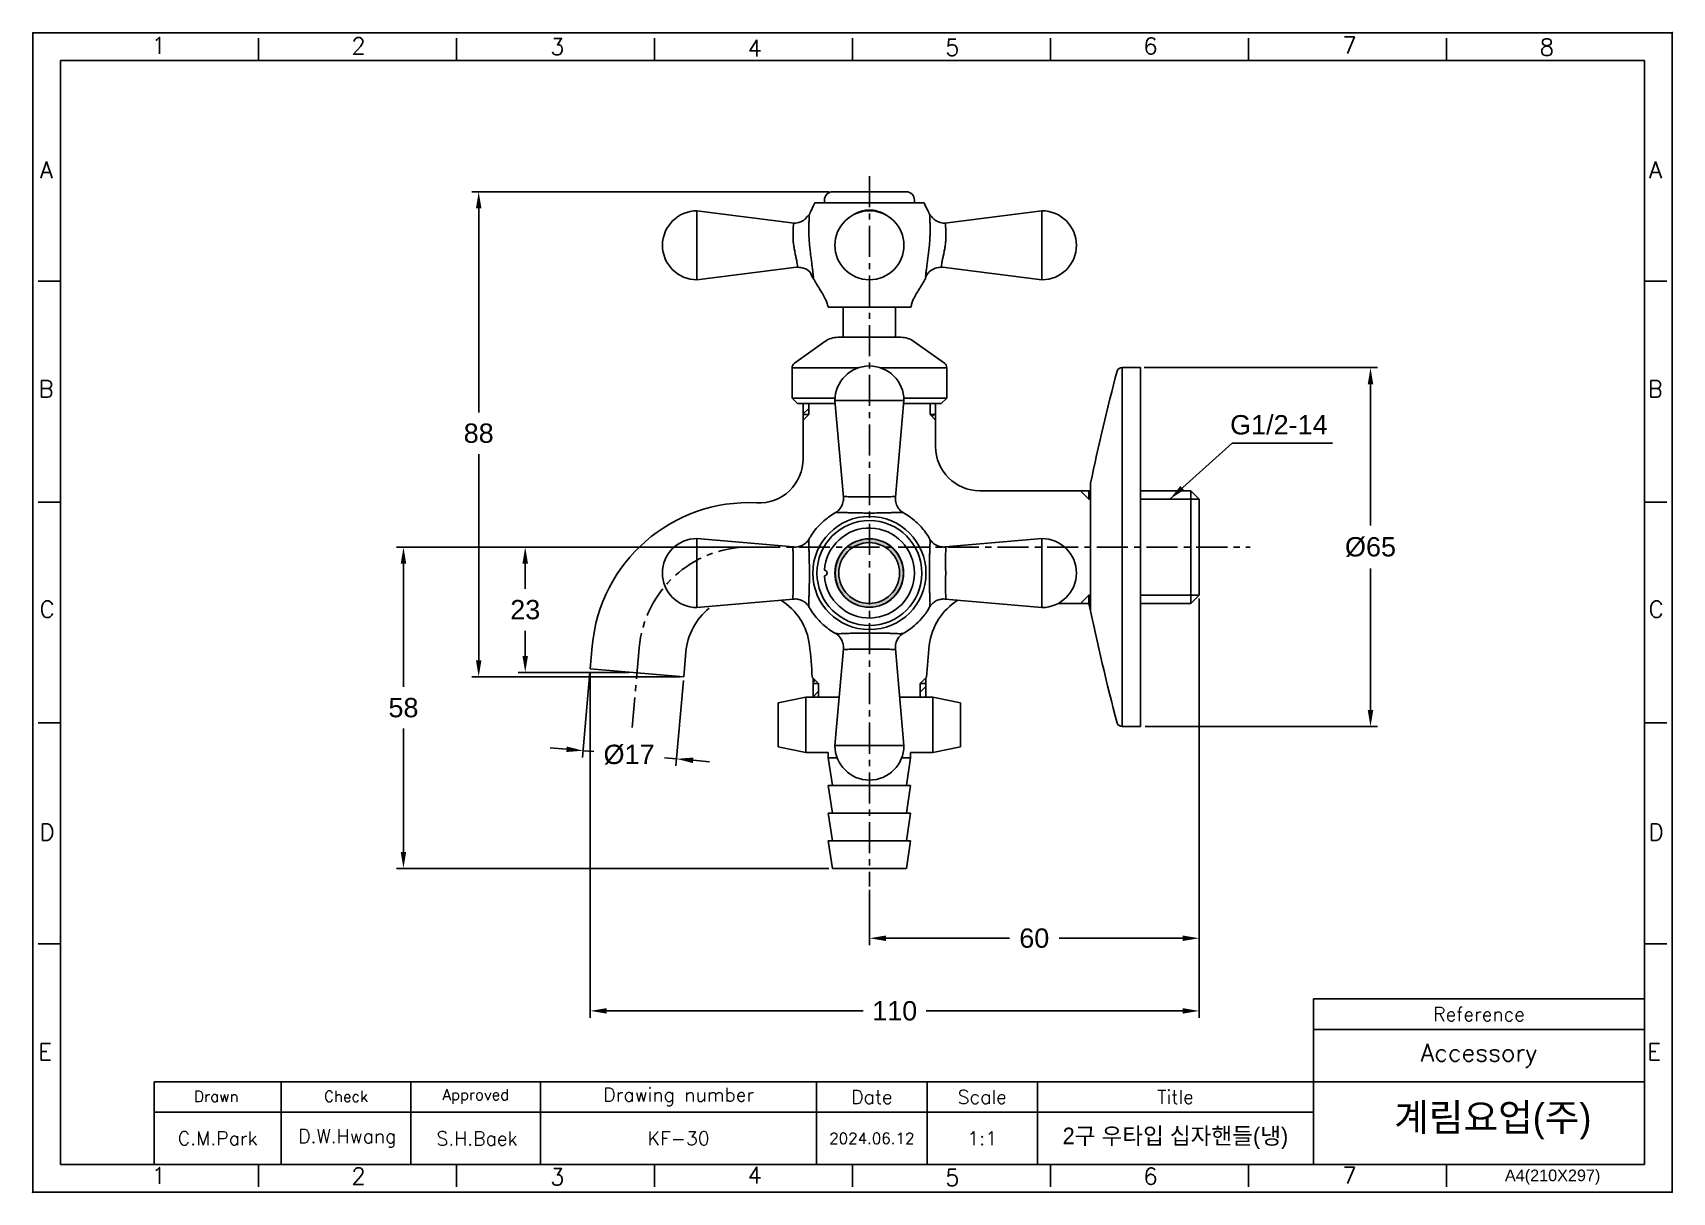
# Model space of a CAD drawing. Header units: inches. Extents: x 2185 to 2482, y -195 to 15.
import ezdxf

# ---------------------------------------------------------------- set-up
doc = ezdxf.new("R2010")
doc.units = ezdxf.units.IN
doc.header["$MEASUREMENT"] = 0
doc.linetypes.add('CENTER', pattern=[0.6, 0.375, -0.075, 0.075, -0.075])
doc.linetypes.add('CENTERX2', pattern=[20.32, 12.7, -2.54, 2.54, -2.54])
for name, color, linetype in [('CENTER', 1, 'CENTERX2'), ('DIM', 3, 'Continuous'), ('FORM', 7, 'Continuous'), ('TEXT', 2, 'Continuous')]:
    doc.layers.add(name, color=color, linetype=linetype)
doc.styles.add('ROMANS', font='arial.ttf')
doc.styles.get("Standard").update_dxf_attribs({"font": 'romans.shx', "bigfont": 'extfont2.shx'})
doc.dimstyles.new('ISO-25', dxfattribs={"dimtxt": 3.5, "dimasz": 3, "dimexe": 1.25, "dimexo": 0.625, "dimgap": 2, "dimtad": 1, "dimtih": 1, "dimtoh": 1, "dimdec": 0, "dimdsep": 46, "dimtxsty": 'Standard', "dimcen": 2.5, "dimclrd": 3, "dimclre": 3, "dimclrt": 3, "dimadec": 0, "dimazin": 0, "dimtfac": 1, "dimtdec": 0, "dimtmove": 0, "dimatfit": 3, "dimfxl": 1, "dimarcsym": 0})

# ---------------------------------------------------------------- blocks, each defined once
blk = doc.blocks.new('*D34')
at = {"layer": 'Defpoints', "color": 0, "transparency": 16777216}
for p in [(2286.1, -100.21), (2303.04, -101.69), (2301.74, -116.53)]:
    blk.add_point(p, dxfattribs=at)
at = {"layer": 'DIM', "color": 3, "lineweight": -2, "transparency": 16777216}
for p, q in [((2286.05, -100.83), (2284.7, -116.29)), ((2302.98, -102.31), (2301.63, -117.78)), ((2281.82, -114.79), (2278.83, -114.53)), ((2284.81, -115.05), (2286.72, -115.22)), ((2301.74, -116.53), (2299.54, -116.34)), ((2304.73, -116.79), (2307.72, -117.05))]:
    blk.add_line(p, q, dxfattribs=at)
at = {"layer": 'DIM', "color": 3, "transparency": 16777216}
for points in [[(2281.86, -114.29), (2281.77, -115.29), (2284.81, -115.05)], [(2304.77, -116.29), (2304.69, -117.29), (2301.74, -116.53)]]:
    blk.add_solid(points, dxfattribs=at)
at = {"layer": 'DIM', "color": 3, "transparency": 16777216, "insert": (2293.13, -115.78), "char_height": 3.5, "attachment_point": 5, "style": 'ROMANS'}
blk.add_mtext('%%C17', dxfattribs=at)
blk = doc.blocks.new('*D35')
at = {"layer": 'Defpoints', "color": 0, "transparency": 16777216}
for p in [(2314.89, -78.17), (2274.32, -100.87), (2293.7, -100.87)]:
    blk.add_point(p, dxfattribs=at)
at = {"layer": 'DIM', "color": 3, "lineweight": -2, "transparency": 16777216}
for p, q in [((2314.27, -78.17), (2273.07, -78.17)), ((2274.32, -81.17), (2274.32, -85.73)), ((2274.32, -97.87), (2274.32, -93.31)), ((2293.08, -100.87), (2273.07, -100.87))]:
    blk.add_line(p, q, dxfattribs=at)
at = {"layer": 'DIM', "color": 3, "transparency": 16777216}
for points in [[(2273.82, -81.17), (2274.82, -81.17), (2274.32, -78.17)], [(2273.82, -97.87), (2274.82, -97.87), (2274.32, -100.87)]]:
    blk.add_solid(points, dxfattribs=at)
at = {"layer": 'DIM', "color": 3, "transparency": 16777216, "insert": (2274.32, -89.52), "char_height": 3.5, "attachment_point": 5, "style": 'ROMANS'}
blk.add_mtext('{23}', dxfattribs=at)
blk = doc.blocks.new('*D31')
at = {"layer": 'Defpoints', "color": 0, "transparency": 16777216}
for p in [(2396.4, -86.87), (2336.68, -139.64), (2396.4, -149.02)]:
    blk.add_point(p, dxfattribs=at)
at = {"layer": 'DIM', "color": 3, "lineweight": -2, "transparency": 16777216}
for p, q in [((2396.4, -87.5), (2396.4, -150.27)), ((2336.68, -140.26), (2336.68, -150.27)), ((2339.68, -149.02), (2362.03, -149.02)), ((2393.4, -149.02), (2371.05, -149.02))]:
    blk.add_line(p, q, dxfattribs=at)
at = {"layer": 'DIM', "color": 3, "transparency": 16777216}
for points in [[(2339.68, -148.52), (2339.68, -149.52), (2336.68, -149.02)], [(2393.4, -148.52), (2393.4, -149.52), (2396.4, -149.02)]]:
    blk.add_solid(points, dxfattribs=at)
at = {"layer": 'DIM', "color": 3, "transparency": 16777216, "insert": (2366.54, -149.02), "char_height": 3.5, "attachment_point": 5, "style": 'ROMANS'}
blk.add_mtext('60', dxfattribs=at)
blk = doc.blocks.new('*D32')
at = {"layer": 'Defpoints', "color": 0, "transparency": 16777216}
for p in [(2286.1, -100.21), (2396.4, -132.93), (2286.1, -162.18)]:
    blk.add_point(p, dxfattribs=at)
at = {"layer": 'DIM', "color": 3, "lineweight": -2, "transparency": 16777216}
for p, q in [((2286.1, -100.83), (2286.1, -163.43)), ((2396.4, -133.55), (2396.4, -163.43)), ((2289.1, -162.18), (2335.55, -162.18)), ((2393.4, -162.18), (2346.95, -162.18))]:
    blk.add_line(p, q, dxfattribs=at)
at = {"layer": 'DIM', "color": 3, "transparency": 16777216}
for points in [[(2289.1, -161.68), (2289.1, -162.68), (2286.1, -162.18)], [(2393.4, -161.68), (2393.4, -162.68), (2396.4, -162.18)]]:
    blk.add_solid(points, dxfattribs=at)
at = {"layer": 'DIM', "color": 3, "transparency": 16777216, "insert": (2341.25, -162.18), "char_height": 3.5, "attachment_point": 5, "style": 'ROMANS'}
blk.add_mtext('110', dxfattribs=at)
blk = doc.blocks.new('*D33')
at = {"layer": 'Defpoints', "color": 0, "transparency": 16777216}
for p in [(2265.89, -13.81), (2330.03, -13.81), (2303.04, -101.69)]:
    blk.add_point(p, dxfattribs=at)
at = {"layer": 'DIM', "color": 3, "lineweight": -2, "transparency": 16777216}
for p, q in [((2329.41, -13.81), (2264.64, -13.81)), ((2265.89, -16.81), (2265.89, -53.77)), ((2265.89, -98.69), (2265.89, -61.35)), ((2302.41, -101.69), (2264.64, -101.69))]:
    blk.add_line(p, q, dxfattribs=at)
at = {"layer": 'DIM', "color": 3, "transparency": 16777216}
for points in [[(2265.39, -16.81), (2266.39, -16.81), (2265.89, -13.81)], [(2265.39, -98.69), (2266.39, -98.69), (2265.89, -101.69)]]:
    blk.add_solid(points, dxfattribs=at)
at = {"layer": 'DIM', "color": 3, "transparency": 16777216, "insert": (2265.89, -57.56), "char_height": 3.5, "attachment_point": 5, "style": 'ROMANS'}
blk.add_mtext('88', dxfattribs=at)
blk = doc.blocks.new('*D36')
at = {"layer": 'Defpoints', "color": 0, "transparency": 16777216}
for p in [(2274.32, -78.17), (2252.26, -136.37), (2329.97, -136.37)]:
    blk.add_point(p, dxfattribs=at)
at = {"layer": 'DIM', "color": 3, "lineweight": -2, "transparency": 16777216}
for p, q in [((2273.69, -78.17), (2251.01, -78.17)), ((2252.26, -81.17), (2252.26, -103.48)), ((2252.26, -133.37), (2252.26, -111.06)), ((2329.34, -136.37), (2251.01, -136.37))]:
    blk.add_line(p, q, dxfattribs=at)
at = {"layer": 'DIM', "color": 3, "transparency": 16777216}
for points in [[(2251.76, -81.17), (2252.76, -81.17), (2252.26, -78.17)], [(2251.76, -133.37), (2252.76, -133.37), (2252.26, -136.37)]]:
    blk.add_solid(points, dxfattribs=at)
at = {"layer": 'DIM', "color": 3, "transparency": 16777216, "insert": (2252.26, -107.27), "char_height": 3.5, "attachment_point": 5, "style": 'ROMANS'}
blk.add_mtext('58', dxfattribs=at)

msp = doc.modelspace()

# ---------------------------------------------------------------- hatches: boundary and pattern name
h = msp.add_hatch(color=5)
h.paths.add_polyline_path([(2330.43, -82.87, 1), (2342.83, -82.87, 1)])
h.paths.add_polyline_path([(2331.13, -82.87, 1), (2342.13, -82.87, 1)], flags=16)

# ---------------------------------------------------------------- linework, layer by layer
for p, q in [((2330.03, -13.81), (2343.33, -13.81)), ((2305.43, -17.26), (2323.05, -19.51)), ((2367.93, -17.26), (2350.32, -19.51)), ((2305.43, -29.76), (2323.46, -27.48)), ((2367.93, -29.76), (2349.91, -27.48)), ((2342.91, -51.62), (2330.41, -51.62)), ((2305.38, -89.15), (2305.38, -76.65)), ((2305.42, -76.62), (2305.42, -89.12)), ((2367.92, -76.63), (2367.92, -89.13)), ((2320.17, -106.37), (2325.17, -105.37)), ((2320.17, -106.37), (2320.17, -110.37)), ((2325.17, -105.37), (2328.83, -105.37)), ((2325.17, -105.37), (2325.17, -115.37)), ((2326.47, -105.37), (2331.18, -105.37)), ((2342.15, -105.37), (2346.87, -105.37)), ((2344.51, -105.37), (2348.17, -105.37)), ((2348.17, -105.37), (2348.17, -115.37)), ((2348.17, -105.37), (2348.17, -115.37)), ((2353.17, -106.37), (2348.17, -105.37)), ((2353.17, -106.37), (2353.17, -110.37)), ((2320.17, -114.37), (2320.17, -110.37)), ((2353.17, -114.37), (2353.17, -110.37)), ((2320.17, -114.37), (2325.17, -115.37)), ((2325.17, -115.37), (2329.22, -115.37)), ((2329.22, -115.37), (2329.22, -116.37)), ((2344.12, -115.37), (2344.12, -116.37)), ((2344.12, -115.37), (2348.17, -115.37)), ((2353.17, -114.37), (2348.17, -115.37)), ((2329.22, -116.37), (2329.97, -121.37)), ((2329.22, -116.37), (2330.84, -116.37)), ((2342.5, -116.37), (2344.12, -116.37)), ((2344.12, -116.37), (2343.37, -121.37)), ((2329.22, -121.37), (2344.12, -121.37)), ((2329.22, -121.37), (2329.97, -126.37)), ((2329.97, -121.37), (2343.37, -121.37)), ((2344.12, -121.37), (2343.37, -126.37)), ((2329.22, -126.37), (2344.12, -126.37)), ((2329.22, -126.37), (2329.97, -131.37)), ((2329.97, -126.37), (2343.37, -126.37)), ((2344.12, -126.37), (2343.37, -131.37)), ((2329.22, -131.37), (2344.12, -131.37)), ((2329.22, -131.37), (2329.97, -136.37)), ((2329.97, -131.37), (2343.37, -131.37)), ((2344.12, -131.37), (2343.37, -136.37)), ((2329.97, -136.37), (2343.37, -136.37))]:
    msp.add_line(p, q)
at = {"color": 7, "linetype": 'Continuous', "lineweight": 25}
for p, q in [((2305.43, -29.76), (2305.43, -17.26)), ((2346.58, -15.81), (2326.79, -15.81)), ((2347.52, -17.79), (2347.52, -17.8)), ((2367.93, -29.76), (2367.93, -17.26)), ((2344.18, -34.71), (2329.18, -34.71)), ((2330.42, -51.62), (2331.95, -69.15)), ((2341.38, -69.15), (2342.92, -51.62)), ((2330.49, -71.96), (2330.48, -71.97)), ((2322.95, -78.15), (2305.42, -76.62)), ((2347.58, -76.69), (2347.57, -76.68)), ((2367.92, -76.62), (2350.39, -78.15)), ((2305.42, -89.12), (2322.95, -87.59)), ((2325.76, -89.05), (2325.77, -89.06)), ((2350.39, -87.59), (2367.92, -89.12)), ((2342.85, -93.78), (2342.85, -93.77)), ((2331.95, -96.59), (2330.42, -114.12)), ((2342.92, -114.12), (2341.38, -96.59)), ((2342.92, -114.12), (2330.42, -114.12))]:
    msp.add_line(p, q, dxfattribs=at)
at = {"color": 0}
for p, q in [((2328.53, -15.31), (2328.53, -15.81)), ((2344.83, -15.31), (2344.83, -15.81)), ((2322.67, -45.68), (2334.71, -45.68)), ((2338.63, -45.68), (2350.67, -45.68)), ((2382.46, -110.67), (2382.46, -45.67)), ((2322.67, -51.17), (2330.43, -51.17)), ((2324.67, -52.17), (2323.67, -52.17)), ((2324.67, -52.17), (2330.47, -52.17)), ((2342.87, -52.17), (2347.75, -52.17)), ((2342.9, -51.17), (2350.67, -51.17)), ((2349.67, -52.17), (2347.67, -52.17)), ((2376.74, -66.51), (2376.71, -88.37)), ((2394.9, -67.97), (2394.9, -88.37))]:
    msp.add_line(p, q, dxfattribs=at)
at = {"color": 7, "linetype": 'Continuous'}
for p, q in [((2331.92, -34.71), (2331.92, -40.17)), ((2341.42, -34.71), (2341.42, -40.17)), ((2328.62, -40.92), (2323.09, -44.87)), ((2323.09, -44.87), (2328.62, -40.92)), ((2342.39, -40.17), (2330.95, -40.17)), ((2344.71, -40.92), (2350.25, -44.87)), ((2322.67, -45.68), (2322.67, -51.17)), ((2350.67, -45.68), (2350.67, -51.17)), ((2382.46, -45.67), (2385.8, -45.67)), ((2385.8, -67.97), (2385.8, -45.67)), ((2323.67, -52.17), (2322.67, -51.17)), ((2349.67, -52.17), (2350.67, -51.17)), ((2385.8, -67.89), (2385.8, -67.97)), ((2385.8, -67.89), (2385.8, -110.67)), ((2376.71, -88.37), (2376.71, -89.57)), ((2382.46, -110.67), (2385.8, -110.67))]:
    msp.add_line(p, q, dxfattribs=at)
at = {"color": 0, "linetype": 'ByBlock'}
for p, q in [((2324.67, -52.17), (2324.67, -62.17)), ((2348.67, -52.17), (2348.67, -59.97)), ((2324.67, -54.17), (2325.67, -54.17)), ((2348.67, -54.17), (2347.67, -54.17)), ((2376.74, -67.97), (2356.67, -67.97)), ((2376.4, -67.97), (2376.4, -69.47)), ((2394.9, -67.97), (2385.72, -67.97)), ((2394.9, -67.97), (2396.4, -69.47)), ((2396.4, -69.47), (2396.4, -70.67)), ((2396.4, -70.67), (2396.4, -85.67)), ((2396.4, -85.67), (2396.4, -86.87)), ((2376.71, -88.37), (2370.89, -88.37)), ((2376.4, -86.87), (2376.4, -88.37)), ((2394.9, -88.37), (2385.8, -88.37)), ((2394.9, -88.37), (2396.4, -86.87)), ((2303.04, -101.69), (2286.1, -100.21))]:
    msp.add_line(p, q, dxfattribs=at)
at = {"color": 5, "linetype": 'ByBlock'}
for p, q in [((2324.67, -54.04), (2325.67, -53.04)), ((2347.67, -52.25), (2347.75, -52.17)), ((2348.03, -54.54), (2348.4, -54.17)), ((2348.4, -54.17), (2348.67, -53.9)), ((2326.47, -102.62), (2326.84, -102.24)), ((2345.87, -104.43), (2346.87, -103.43)), ((2326.47, -105.27), (2327.47, -104.27))]:
    msp.add_line(p, q, dxfattribs=at)
at = {"color": 3, "linetype": 'ByBlock'}
for p, q in [((2325.67, -52.17), (2325.67, -54.17)), ((2347.67, -52.17), (2347.67, -54.17)), ((2325.67, -54.17), (2324.67, -55.17)), ((2347.67, -54.17), (2348.67, -55.17)), ((2374.9, -67.97), (2376.4, -69.47)), ((2376.4, -69.47), (2376.73, -69.47)), ((2396.4, -69.47), (2385.8, -69.47)), ((2374.9, -88.37), (2376.4, -86.87)), ((2376.4, -86.87), (2376.71, -86.87)), ((2396.4, -86.87), (2385.8, -86.87)), ((2327.47, -102.87), (2326.31, -101.71)), ((2327.47, -102.87), (2327.47, -105.37)), ((2345.87, -102.87), (2347.03, -101.71)), ((2345.87, -102.87), (2345.87, -105.37))]:
    msp.add_line(p, q, dxfattribs=at)
at = {"color": 5}
for p, q in [((2385.72, -67.97), (2385.8, -67.89)), ((2345.87, -105.57), (2345.87, -105.57))]:
    msp.add_line(p, q, dxfattribs=at)
at = {"color": 0, "linetype": 'Continuous'}
for p, q in [((2286.46, -96.14), (2286.1, -100.21)), ((2303.43, -97.17), (2303.04, -101.69)), ((2326.47, -101.87), (2326.47, -105.37)), ((2326.47, -102.87), (2327.47, -102.87)), ((2345.87, -102.87), (2346.87, -102.87)), ((2346.87, -101.87), (2346.87, -105.37))]:
    msp.add_line(p, q, dxfattribs=at)
at = {"color": 7, "linetype": 'Continuous', "lineweight": 25}
for centre, radius in [((2336.68, -23.51), 6.25), ((2336.67, -82.87), 10.25), ((2336.67, -82.87), 9.5)]:
    msp.add_circle(centre, radius, dxfattribs=at)
at = {"color": 5}
for centre, radius in [((2336.63, -82.87), 6.2), ((2336.67, -82.87), 6.2), ((2336.63, -82.87), 5.5)]:
    msp.add_circle(centre, radius, dxfattribs=at)
for centre, radius, start, end in [((2330.03, -15.31), 1.5, 90, 180), ((2343.33, -15.31), 1.5, 0, 90), ((2336.67, -82.87), 8.15, 183.5156, 176.4844), ((2328.52, -82.87), 0.5, 271.7578, 88.2422)]:
    msp.add_arc(centre, radius, start, end)
at = {"color": 7, "linetype": 'Continuous', "lineweight": 25}
for centre, start, end in [((2305.43, -23.51), 90, 270), ((2367.93, -23.51), 270, 90), ((2336.67, -51.62), 0, 180), ((2305.42, -82.87), 90, 270), ((2367.92, -82.87), 0, 90), ((2367.92, -82.87), 270, 0), ((2336.67, -114.12), 180, 0)]:
    msp.add_arc(centre, 6.25, start, end, dxfattribs=at)
at = {"color": 7, "linetype": 'Continuous'}
for centre, radius, start, end in [((2330.95, -44.17), 4, 90, 125.5377), ((2342.39, -44.17), 4, 54.4623, 90), ((2323.67, -45.68), 1, 125.5377, 180), ((2349.67, -45.68), 1, 0, 54.4623), ((2803.83, -157.12), 436.59, 165.2931, 168.0351), ((2803.83, 0.78), 436.59, 191.7825, 194.7069), ((2377.71, -89.57), 1, 180, 189.1012)]:
    msp.add_arc(centre, radius, start, end, dxfattribs=at)
at = {"color": 0}
for centre, radius, start, end in [((2382.46, -46.67), 1, 90, 157.1426), ((2314.85, -98.62), 28.5, 87.147, 175), ((2382.46, -109.67), 1, 202.8574, 270)]:
    msp.add_arc(centre, radius, start, end, dxfattribs=at)
at = {"color": 0, "linetype": 'ByBlock'}
for centre, radius, start, end in [((2316.67, -62.17), 8, 267.147, 0), ((2356.67, -59.97), 8, 180, 270), ((2314.88, -97.17), 11, 6.5648, 58.5175), ((2358.45, -97.17), 11, 121.4722, 173.4249), ((2314.89, -98.17), 11.5, 128.9735, 175), ((2226.47, -107.35), 100, 3.2297, 6.5648), ((2446.86, -107.36), 100, 173.4249, 176.76)]:
    msp.add_arc(centre, radius, start, end, dxfattribs=at)
for points in [[(2323.05, -19.51), (2324.16, -19.28), (2324.87, -18.87), (2325.36, -18.38), (2325.85, -17.8)], [(2350.32, -19.51), (2349.21, -19.28), (2348.5, -18.87), (2348.01, -18.38), (2347.52, -17.8)], [(2323.46, -27.48), (2324.52, -27.59), (2325.85, -28.32), (2326.55, -29.61), (2326.56, -29.62)], [(2349.91, -27.48), (2348.85, -27.59), (2347.52, -28.32), (2346.81, -29.61), (2346.81, -29.62)]]:
    msp.add_spline(points, degree=3)
at = {"color": 7, "linetype": 'Continuous', "lineweight": 25}
for points, knots in [([(2326.79, -15.81), (2326.34, -16.78), (2326.13, -17.21), (2325.92, -17.65), (2325.85, -17.8)], [0, 0, 0, 0, 0.656192, 1, 1, 1, 1]), ([(2346.58, -15.81), (2347.03, -16.78), (2347.23, -17.21), (2347.45, -17.65), (2347.52, -17.8)], [0, 0, 0, 0, 0.656192, 1, 1, 1, 1]), ([(2329.18, -34.71), (2329.12, -34.42), (2328.99, -33.89), (2328.69, -33.23), (2328.42, -32.71), (2328.04, -32.02), (2327.51, -31.17), (2326.95, -30.28), (2326.64, -29.76), (2326.53, -29.57)], [0, 0, 0, 0, 0.153888, 0.279587, 0.371737, 0.459768, 0.684626, 0.886436, 1, 1, 1, 1]), ([(2346.81, -29.62), (2346.72, -29.77), (2346.47, -30.18), (2346.08, -30.82), (2345.66, -31.49), (2345.32, -32.05), (2345.06, -32.51), (2344.83, -32.93), (2344.6, -33.39), (2344.34, -34), (2344.24, -34.46), (2344.18, -34.71)], [0, 0, 0, 0, 0.093632, 0.250397, 0.388822, 0.503643, 0.594248, 0.659513, 0.751077, 0.865958, 1, 1, 1, 1]), ([(2331.95, -69.15), (2331.95, -69.18), (2331.97, -69.34), (2331.96, -69.66), (2331.89, -70.1), (2331.75, -70.53), (2331.56, -70.91), (2331.33, -71.24), (2331.07, -71.53), (2330.79, -71.76), (2330.59, -71.9), (2330.49, -71.95), (2330.48, -71.96)], [0, 0, 0, 0, 0.023351, 0.147026, 0.28505, 0.416614, 0.542289, 0.66274, 0.778218, 0.888542, 0.992954, 1, 1, 1, 1]), ([(2342.86, -71.96), (2342.76, -71.9), (2342.55, -71.78), (2342.26, -71.53), (2341.99, -71.23), (2341.76, -70.88), (2341.57, -70.5), (2341.44, -70.07), (2341.38, -69.64), (2341.36, -69.33), (2341.38, -69.17), (2341.39, -69.15)], [0, 0, 0, 0, 0.108047, 0.225376, 0.34602, 0.46851, 0.592004, 0.728265, 0.858565, 0.98312, 1, 1, 1, 1]), ([(2330.48, -71.97), (2330.33, -72.06), (2329.83, -72.33), (2328.92, -72.98), (2327.82, -73.93), (2326.83, -75.05), (2326.16, -75.97), (2325.86, -76.52), (2325.77, -76.68)], [0, 0, 0, 0, 0.0771926, 0.253202, 0.498033, 0.7199456, 0.9189078, 1, 1, 1, 1]), ([(2342.86, -71.97), (2342.87, -71.97), (2342.87, -71.96), (2342.86, -71.96), (2342.86, -71.96)], [0, 0, 0, 0, 0.991884, 1, 1, 1, 1]), ([(2347.57, -76.68), (2347.55, -76.64), (2347.34, -76.22), (2346.82, -75.49), (2346.03, -74.49), (2345.09, -73.55), (2344.04, -72.68), (2343.26, -72.21), (2342.86, -71.97)], [0, 0, 0, 0, 0.023428, 0.206137, 0.395722, 0.59218, 0.795468, 1, 1, 1, 1]), ([(2325.76, -76.68), (2325.7, -76.78), (2325.57, -76.98), (2325.32, -77.28), (2325.02, -77.55), (2324.68, -77.78), (2324.29, -77.97), (2323.87, -78.1), (2323.43, -78.16), (2323.13, -78.18), (2322.97, -78.15), (2322.95, -78.15)], [0, 0, 0, 0, 0.1084178, 0.2257652, 0.3464228, 0.4689248, 0.5924287, 0.7286856, 0.8589818, 0.9835341, 1, 1, 1, 1]), ([(2325.77, -76.68), (2325.76, -76.67), (2325.76, -76.67), (2325.76, -76.68), (2325.76, -76.68)], [0, 0, 0, 0, 0.993101, 1, 1, 1, 1]), ([(2350.39, -78.15), (2350.36, -78.15), (2350.2, -78.18), (2349.87, -78.16), (2349.44, -78.09), (2349.01, -77.95), (2348.63, -77.76), (2348.3, -77.53), (2348.01, -77.27), (2347.78, -76.99), (2347.64, -76.79), (2347.58, -76.69), (2347.58, -76.69)], [0, 0, 0, 0, 0.02336, 0.147033, 0.285053, 0.416615, 0.542287, 0.662735, 0.778211, 0.888533, 0.992943, 1, 1, 1, 1]), ([(2322.95, -87.59), (2322.98, -87.59), (2323.14, -87.56), (2323.46, -87.58), (2323.9, -87.65), (2324.32, -87.79), (2324.71, -87.98), (2325.04, -88.21), (2325.33, -88.47), (2325.56, -88.75), (2325.7, -88.95), (2325.75, -89.05), (2325.75, -89.05)], [0, 0, 0, 0, 0.023357, 0.147029, 0.285048, 0.416609, 0.542282, 0.662729, 0.778204, 0.888526, 0.992936, 1, 1, 1, 1]), ([(2325.76, -89.06), (2325.76, -89.07), (2325.97, -89.47), (2326.48, -90.21), (2327.3, -91.25), (2328.24, -92.19), (2329.27, -93.02), (2330.02, -93.55), (2330.45, -93.76), (2330.47, -93.77)], [0, 0, 0, 0, 0.0041215, 0.2005819, 0.3970588, 0.5935527, 0.7900286, 0.9864891, 1, 1, 1, 1]), ([(2342.86, -93.77), (2342.91, -93.74), (2343.34, -93.52), (2344.26, -92.88), (2345.53, -91.82), (2346.58, -90.59), (2347.24, -89.66), (2347.49, -89.19), (2347.56, -89.06)], [0, 0, 0, 0, 0.027483, 0.216879, 0.493722, 0.762003, 0.936155, 1, 1, 1, 1]), ([(2347.57, -89.06), (2347.57, -89.07), (2347.58, -89.07), (2347.58, -89.06), (2347.58, -89.06)], [0, 0, 0, 0, 0.992913, 1, 1, 1, 1]), ([(2347.58, -89.06), (2347.64, -88.96), (2347.76, -88.76), (2348.01, -88.46), (2348.31, -88.19), (2348.65, -87.96), (2349.04, -87.77), (2349.46, -87.64), (2349.9, -87.58), (2350.21, -87.56), (2350.37, -87.59), (2350.39, -87.59)], [0, 0, 0, 0, 0.108419, 0.225767, 0.346425, 0.468927, 0.592432, 0.728689, 0.858986, 0.983539, 1, 1, 1, 1]), ([(2330.47, -93.77), (2330.47, -93.77), (2330.47, -93.78), (2330.47, -93.78), (2330.47, -93.78)], [0, 0, 0, 0, 0.992785, 1, 1, 1, 1]), ([(2330.48, -93.78), (2330.58, -93.84), (2330.78, -93.96), (2331.07, -94.21), (2331.34, -94.51), (2331.58, -94.86), (2331.76, -95.24), (2331.9, -95.67), (2331.96, -96.1), (2331.97, -96.41), (2331.95, -96.57), (2331.95, -96.59)], [0, 0, 0, 0, 0.108387, 0.2257327, 0.3463892, 0.4688902, 0.5923933, 0.7286509, 0.8589478, 0.9835006, 1, 1, 1, 1]), ([(2341.39, -96.59), (2341.38, -96.56), (2341.36, -96.4), (2341.38, -96.08), (2341.44, -95.64), (2341.58, -95.21), (2341.77, -94.83), (2342.01, -94.5), (2342.27, -94.21), (2342.54, -93.98), (2342.74, -93.84), (2342.85, -93.79), (2342.85, -93.78)], [0, 0, 0, 0, 0.023358, 0.1470311, 0.2850519, 0.416614, 0.5422869, 0.6627353, 0.7782115, 0.8885338, 0.9929446, 1, 1, 1, 1])]:
    msp.add_open_spline(points, degree=3, knots=knots, dxfattribs=at)
at = {"color": 8, "linetype": 'Continuous', "lineweight": 25}
for points, knots in [([(2339.71, -18.07), (2339.62, -18.01), (2339.24, -17.74), (2338.48, -17.42), (2337.55, -17.16), (2336.7, -17.1), (2335.86, -17.16), (2334.92, -17.4), (2334.16, -17.72), (2333.78, -17.99), (2333.7, -18.04)], [0, 0, 0, 0, 0.050781, 0.2158647, 0.3862553, 0.5003547, 0.617005, 0.7819949, 0.9529725, 1, 1, 1, 1]), ([(2323.68, -27.49), (2323.67, -27.38), (2323.64, -27.11), (2323.56, -26.6), (2323.43, -25.98), (2323.28, -25.28), (2323.13, -24.53), (2322.99, -23.73), (2322.88, -22.94), (2322.83, -22.16), (2322.83, -21.43), (2322.86, -20.77), (2322.89, -20.17), (2322.9, -19.75), (2322.9, -19.53), (2322.9, -19.46)], [0.1708391, 0.1708391, 0.1708391, 0.1708391, 0.2138331, 0.2673217, 0.3208215, 0.3750168, 0.4292105, 0.4838899, 0.5385392, 0.5912729, 0.644021, 0.6958128, 0.7476149, 0.8011685, 0.8284271, 0.8284271, 0.8284271, 0.8284271]), ([(2325.79, -17.92), (2325.78, -18.08), (2325.76, -18.47), (2325.73, -19.16), (2325.71, -19.94), (2325.7, -20.77), (2325.71, -21.66), (2325.76, -22.58), (2325.84, -23.56), (2325.94, -24.55), (2326.06, -25.52), (2326.19, -26.45), (2326.3, -27.32), (2326.4, -28.08), (2326.47, -28.73), (2326.52, -29.22), (2326.55, -29.55), (2326.55, -29.59), (2326.55, -29.61)], [0.14572, 0.14572, 0.14572, 0.14572, 0.1973169, 0.2542743, 0.3053695, 0.35751, 0.4055932, 0.4551641, 0.505426, 0.5574463, 0.6109219, 0.6658267, 0.7215586, 0.7785933, 0.8337675, 0.8904141, 0.9441998, 1, 1, 1, 1]), ([(2347.58, -17.92), (2347.59, -18.08), (2347.61, -18.47), (2347.64, -19.16), (2347.66, -19.94), (2347.67, -20.77), (2347.66, -21.66), (2347.61, -22.58), (2347.53, -23.56), (2347.43, -24.55), (2347.3, -25.52), (2347.18, -26.45), (2347.07, -27.32), (2346.97, -28.08), (2346.9, -28.73), (2346.85, -29.22), (2346.82, -29.55), (2346.82, -29.59), (2346.81, -29.61)], [0.14572, 0.14572, 0.14572, 0.14572, 0.1973169, 0.2542743, 0.3053695, 0.35751, 0.4055932, 0.4551641, 0.505426, 0.5574463, 0.6109219, 0.6658267, 0.7215586, 0.7785933, 0.8337675, 0.8904141, 0.9441998, 1, 1, 1, 1]), ([(2349.68, -27.49), (2349.7, -27.38), (2349.73, -27.11), (2349.81, -26.6), (2349.94, -25.98), (2350.09, -25.28), (2350.24, -24.53), (2350.38, -23.73), (2350.49, -22.94), (2350.53, -22.16), (2350.54, -21.43), (2350.51, -20.77), (2350.48, -20.17), (2350.47, -19.75), (2350.47, -19.53), (2350.47, -19.46)], [0.1708391, 0.1708391, 0.1708391, 0.1708391, 0.2138331, 0.2673217, 0.3208215, 0.3750168, 0.4292105, 0.4838899, 0.5385392, 0.5912729, 0.644021, 0.6958128, 0.7476149, 0.8011685, 0.8284271, 0.8284271, 0.8284271, 0.8284271]), ([(2331.97, -69.15), (2331.96, -69.12), (2331.96, -69.06), (2332.12, -69.02), (2332.4, -69.02), (2332.8, -69.04), (2333.3, -69.07), (2333.9, -69.09), (2334.58, -69.09), (2335.33, -69.07), (2336.22, -69.05), (2337.14, -69.05), (2338.03, -69.07), (2338.77, -69.09), (2339.45, -69.09), (2340.06, -69.07), (2340.57, -69.04), (2340.98, -69.01), (2341.24, -69.03), (2341.38, -69.07), (2341.37, -69.13), (2341.37, -69.15)], [0, 0, 0, 0, 0.03938, 0.092016, 0.144666, 0.196362, 0.248067, 0.301522, 0.354975, 0.408837, 0.462695, 0.538432, 0.592167, 0.645906, 0.699623, 0.753341, 0.807229, 0.861104, 0.91467, 0.968224, 1, 1, 1, 1]), ([(2342.86, -71.96), (2342.81, -71.94), (2342.71, -71.9), (2342.34, -71.88), (2341.81, -71.89), (2341.14, -71.91), (2340.34, -71.95), (2339.45, -71.97), (2338.47, -71.99), (2337.54, -72), (2336.68, -72), (2335.84, -72), (2334.9, -71.99), (2333.92, -71.98), (2333.02, -71.95), (2332.23, -71.92), (2331.57, -71.89), (2331.05, -71.88), (2330.68, -71.9), (2330.5, -71.93), (2330.49, -71.96), (2330.49, -71.96)], [0, 0, 0, 0, 0.051787, 0.105421, 0.161855, 0.219675, 0.279258, 0.340091, 0.398391, 0.458566, 0.498861, 0.540057, 0.598325, 0.658707, 0.718051, 0.778675, 0.83306, 0.888557, 0.939736, 0.992498, 1, 1, 1, 1]), ([(2325.76, -76.68), (2325.74, -76.73), (2325.7, -76.83), (2325.68, -77.2), (2325.69, -77.72), (2325.71, -78.4), (2325.74, -79.19), (2325.77, -80.09), (2325.79, -81.07), (2325.8, -82), (2325.8, -82.85), (2325.8, -83.7), (2325.79, -84.64), (2325.77, -85.61), (2325.75, -86.52), (2325.71, -87.3), (2325.69, -87.97), (2325.68, -88.49), (2325.7, -88.85), (2325.73, -89.04), (2325.75, -89.05), (2325.76, -89.05)], [0, 0, 0, 0, 0.051798, 0.105435, 0.161869, 0.219689, 0.279257, 0.340077, 0.398383, 0.458562, 0.498856, 0.540051, 0.598319, 0.658704, 0.718048, 0.778674, 0.833059, 0.888558, 0.939737, 0.992501, 1, 1, 1, 1]), ([(2347.58, -89.06), (2347.6, -89.01), (2347.64, -88.91), (2347.65, -88.54), (2347.65, -88.02), (2347.62, -87.34), (2347.59, -86.55), (2347.56, -85.65), (2347.54, -84.67), (2347.53, -83.74), (2347.53, -82.89), (2347.53, -82.04), (2347.54, -81.1), (2347.56, -80.13), (2347.59, -79.22), (2347.62, -78.44), (2347.65, -77.77), (2347.66, -77.25), (2347.64, -76.89), (2347.61, -76.7), (2347.58, -76.69), (2347.58, -76.69)], [0, 0, 0, 0, 0.051796, 0.105433, 0.161868, 0.219687, 0.279256, 0.340076, 0.398383, 0.458562, 0.498855, 0.540049, 0.598318, 0.658702, 0.718047, 0.778672, 0.833058, 0.888556, 0.939736, 0.992499, 1, 1, 1, 1]), ([(2322.95, -87.57), (2322.92, -87.57), (2322.86, -87.58), (2322.82, -87.42), (2322.81, -87.14), (2322.84, -86.74), (2322.87, -86.24), (2322.89, -85.64), (2322.88, -84.96), (2322.87, -84.21), (2322.84, -83.32), (2322.84, -82.4), (2322.87, -81.51), (2322.89, -80.77), (2322.89, -80.08), (2322.87, -79.47), (2322.84, -78.96), (2322.81, -78.56), (2322.82, -78.29), (2322.87, -78.16), (2322.93, -78.17), (2322.95, -78.17)], [0, 0, 0, 0, 0.039379, 0.092015, 0.144665, 0.19636, 0.248066, 0.30152, 0.354973, 0.408835, 0.462693, 0.538417, 0.592152, 0.645891, 0.699609, 0.753327, 0.807215, 0.861091, 0.914657, 0.968211, 1, 1, 1, 1]), ([(2350.39, -78.17), (2350.41, -78.17), (2350.48, -78.16), (2350.52, -78.32), (2350.52, -78.6), (2350.5, -79), (2350.46, -79.5), (2350.45, -80.1), (2350.45, -80.78), (2350.47, -81.53), (2350.49, -82.42), (2350.49, -83.34), (2350.47, -84.23), (2350.45, -84.97), (2350.45, -85.66), (2350.47, -86.27), (2350.5, -86.78), (2350.52, -87.18), (2350.51, -87.45), (2350.47, -87.58), (2350.41, -87.57), (2350.39, -87.57)], [0, 0, 0, 0, 0.03938, 0.092016, 0.144666, 0.196361, 0.248067, 0.301521, 0.354974, 0.408837, 0.462694, 0.538418, 0.592153, 0.645892, 0.69961, 0.753328, 0.807216, 0.861092, 0.914658, 0.968211, 1, 1, 1, 1]), ([(2330.47, -93.78), (2330.52, -93.8), (2330.62, -93.84), (2331, -93.86), (2331.52, -93.85), (2332.2, -93.83), (2332.99, -93.79), (2333.89, -93.77), (2334.87, -93.75), (2335.8, -93.74), (2336.65, -93.74), (2337.49, -93.74), (2338.43, -93.75), (2339.41, -93.76), (2340.32, -93.79), (2341.1, -93.82), (2341.77, -93.85), (2342.29, -93.86), (2342.65, -93.84), (2342.84, -93.81), (2342.85, -93.78), (2342.85, -93.78)], [0, 0, 0, 0, 0.051796, 0.105432, 0.161867, 0.219686, 0.279256, 0.340077, 0.398384, 0.458563, 0.498856, 0.54005, 0.598319, 0.658703, 0.718047, 0.778672, 0.833058, 0.888556, 0.939736, 0.992499, 1, 1, 1, 1]), ([(2341.37, -96.59), (2341.37, -96.62), (2341.37, -96.68), (2341.22, -96.72), (2340.94, -96.72), (2340.54, -96.7), (2340.04, -96.67), (2339.44, -96.65), (2338.75, -96.65), (2338.01, -96.67), (2337.12, -96.69), (2336.2, -96.69), (2335.31, -96.67), (2334.57, -96.65), (2333.88, -96.65), (2333.27, -96.67), (2332.76, -96.7), (2332.36, -96.73), (2332.09, -96.72), (2331.95, -96.67), (2331.96, -96.61), (2331.97, -96.59)], [0, 0, 0, 0, 0.03938, 0.092016, 0.144666, 0.196361, 0.248067, 0.301521, 0.354975, 0.408837, 0.462694, 0.538419, 0.592154, 0.645893, 0.699611, 0.753329, 0.807217, 0.861093, 0.914659, 0.968212, 1, 1, 1, 1])]:
    msp.add_open_spline(points, degree=3, knots=knots, dxfattribs=at)
at = {"layer": 'CENTER', "color": 1, "linetype": 'CENTER', "ltscale": 15}
for p, q in [((2336.68, -10.97), (2336.68, -139.64)), ((2314.89, -78.17), (2405.67, -78.17)), ((2294.97, -96.43), (2293.7, -110.87))]:
    msp.add_line(p, q, dxfattribs=at)
msp.add_arc((2314.89, -98.17), 20, 90, 175, dxfattribs=at)
at = {"layer": 'DIM', "color": 3}
for p, q in [((2386.43, -45.67), (2428.7, -45.67)), ((2427.45, -48.67), (2427.45, -74.29)), ((2427.45, -107.68), (2427.45, -82.06)), ((2386.64, -110.68), (2428.7, -110.68))]:
    msp.add_line(p, q, dxfattribs=at)
for points in [[(2426.95, -48.67), (2427.95, -48.67), (2427.45, -45.67)], [(2426.95, -107.68), (2427.95, -107.68), (2427.45, -110.68)]]:
    msp.add_solid(points, dxfattribs=at)
at = {"layer": 'FORM'}
for p, q in [((2225.98, 9.98), (2225.98, 13.98)), ((2261.86, 9.98), (2261.86, 13.98)), ((2297.73, 9.98), (2297.73, 13.98)), ((2333.61, 9.98), (2333.61, 13.98)), ((2369.48, 9.98), (2369.48, 13.98)), ((2405.36, 9.98), (2405.36, 13.98)), ((2441.23, 9.98), (2441.23, 13.98)), ((2477.11, 9.98), (2190.11, 9.98)), ((2190.11, 9.98), (2190.11, -190.02)), ((2190.11, 9.98), (2190.11, -15.02)), ((2432.11, 9.98), (2447.11, 9.98)), ((2462.11, 9.98), (2447.11, 9.98)), ((2477.11, -190.02), (2477.11, 9.98)), ((2477.11, -10.02), (2477.11, 9.98)), ((2190.11, -30.02), (2186.11, -30.02)), ((2477.11, -30.02), (2481.11, -30.02)), ((2190.11, -70.02), (2186.11, -70.02)), ((2477.11, -70.02), (2481.11, -70.02)), ((2477.11, -108.54), (2477.11, -140.02)), ((2190.11, -110.02), (2186.11, -110.02)), ((2477.11, -110.02), (2481.11, -110.02)), ((2477.11, -140.02), (2477.11, -150.02)), ((2190.11, -150.02), (2186.11, -150.02)), ((2477.11, -150.02), (2481.11, -150.02)), ((2477.11, -150.02), (2477.11, -160.02)), ((2417.11, -160.02), (2477.11, -160.02)), ((2417.11, -175.02), (2417.11, -160.02)), ((2417.11, -175.02), (2417.11, -160.02)), ((2477.11, -160.02), (2431.55, -160.02)), ((2417.11, -165.52), (2477.11, -165.52)), ((2207.11, -190.02), (2207.11, -175.02)), ((2277.11, -175.02), (2207.11, -175.02)), ((2230.11, -175.02), (2230.11, -190.02)), ((2253.61, -190.02), (2253.61, -175.02)), ((2277.11, -175.02), (2477.11, -175.02)), ((2277.11, -175.02), (2277.11, -190.02)), ((2327.11, -190.02), (2327.11, -175.02)), ((2327.11, -190.02), (2327.11, -175.02)), ((2347.11, -190.02), (2347.11, -175.02)), ((2367.11, -190.02), (2367.11, -175.02)), ((2417.11, -190.02), (2417.11, -175.02)), ((2277.11, -180.52), (2207.11, -180.52)), ((2277.11, -180.52), (2417.11, -180.52)), ((2190.11, -190.02), (2477.11, -190.02)), ((2190.11, -190.02), (2215.11, -190.02)), ((2225.98, -190.02), (2225.98, -194.02)), ((2261.86, -190.02), (2261.86, -194.02)), ((2297.73, -190.02), (2297.73, -194.02)), ((2333.61, -190.02), (2333.61, -194.02)), ((2369.48, -190.02), (2369.48, -194.02)), ((2405.36, -190.02), (2405.36, -194.02)), ((2441.23, -190.02), (2441.23, -194.02)), ((2477.11, -190.02), (2462.11, -190.02))]:
    msp.add_line(p, q, dxfattribs=at)
at = {"layer": 'FORM', "color": 7, "linetype": 'Continuous'}
for p, q in [((2437.11, 9.98), (2405.63, 9.98)), ((2190.11, -183.77), (2190.11, -152.29))]:
    msp.add_line(p, q, dxfattribs=at)
at = {"layer": 'FORM'}
msp.add_lwpolyline([(2185.11, -195.02), (2185.11, 14.98), (2482.11, 14.98), (2482.11, -195.02)], close=True, dxfattribs=at)
for p in [(2482.11, 14.98), (2190.11, -30.02), (2190.11, -70.02), (2190.11, -110.02), (2190.11, -150.02), (2253.61, -179.52), (2225.98, -190.02), (2261.86, -190.02), (2297.73, -190.02), (2333.61, -190.02), (2369.48, -190.02), (2405.36, -190.02), (2441.23, -190.02), (2185.11, -195.02)]:
    msp.add_point(p, dxfattribs=at)

# ---------------------------------------------------------------- texts
at = {"layer": 'DIM', "color": 3, "char_height": 3.5, "attachment_point": 5, "style": 'ROMANS'}
for s, insert in [('G1/2-14', (2410.85, -56.04)), ('{%%C65}', (2427.45, -78.18))]:
    msp.add_mtext(s, dxfattribs=dict(at, insert=insert))
at = {"layer": 'FORM', "char_height": 3, "attachment_point": 5}
for s, width, insert in [('1', 5, (2207.92, 12.67)), ('2', 5, (2244.12, 12.6)), ('3', 5, (2280.14, 12.46)), ('4', 5, (2315.91, 12.19)), ('5', 5, (2351.69, 12.33)), ('6', 5, (2387.6, 12.58)), ('7', 5, (2423.65, 12.73)), ('8', 5, (2459.4, 12.36)), ('A', 40, (2187.6, -9.85)), ('A', 40, (2479.11, -9.85)), ('B', 40, (2187.54, -49.52)), ('B', 40, (2479.05, -49.52)), ('C', 40, (2187.7, -89.43)), ('C', 40, (2479.2, -89.43)), ('D', 40, (2187.7, -129.79)), ('D', 40, (2479.21, -129.79)), ('E', 40, (2187.34, -169.59)), ('E', 40, (2478.85, -169.59)), ('1', 5, (2207.92, -192.03)), ('2', 5, (2244.12, -192.1)), ('3', 5, (2280.14, -192.24)), ('4', 5, (2315.91, -191.93)), ('5', 5, (2351.69, -192.37)), ('6', 5, (2387.6, -192.12)), ('7', 5, (2423.65, -191.97))]:
    msp.add_mtext_dynamic_manual_height_columns(s, width=width, gutter_width=12.5, heights=[0], dxfattribs=dict(at, insert=insert))
at = {"layer": 'TEXT', "style": 'ROMANS'}
msp.add_text(' A4(210X297)', height=2.1, dxfattribs=at).set_placement((2450.99, -193.02))
at = {"layer": 'TEXT', "attachment_point": 5}
for s, width, heights, insert, char_height in [('Reference', 60, [0], (2447.11, -162.77), 2.5), ('{\\Fromans,extfont2|c129;Accessory}', 60, [0], (2447.11, -170.27), 3.2), ('Drawn', 23.5, [0], (2218.36, -177.66), 2), ('Check', 23.5, [0], (2241.86, -177.66), 2), ('Approved', 23.5, [0], (2265.36, -177.66), 2), ('Drawing number', 50, [0], (2302.11, -177.77), 2.5), ('Date', 20, [0], (2337.11, -177.77), 2.5), ('Scale', 20, [0], (2357.11, -177.77), 2.5), ('Title', 50, [0], (2392.11, -177.77), 2.5), ('C.M.Park', 23.5, [0], (2218.61, -185.27), 2.5), ('D.W.Hwang', 23.5, [0], (2242.08, -185.28), 2.5), ('S.H.Baek', 23.5, [0], (2265.58, -185.28), 2.5), ('1:1', 20, [0], (2357.11, -185.27), 2.5), ('202{\\Fromans,extfont2|c129;4}.{\\Fromans,extfont2|c129;06}.{\\Fromans,extfont2|c129;12}', 13.447, [2.55], (2337.11, -185.27), 2)]:
    msp.add_mtext_dynamic_manual_height_columns(s, width=width, gutter_width=12.5, heights=heights, dxfattribs=dict(at, insert=insert, char_height=char_height))
at = {"layer": 'TEXT', "linetype": 'CENTERX2', "attachment_point": 5}
for s, width, insert, char_height in [('{\\fHYGothic-Medium|b0|i0|c129|p18;계림요업(주)}', 60, (2449.61, -182.22), 5), ('{\\Fromans,extfont2|c129;KF-30}', 49.9939, (2302.11, -185.27), 2.5), ('{\\fGulim|b0|i0|c129|p50;2구 우타입 십자핸들(냉)}', 50, (2392.11, -185.27), 3)]:
    msp.add_mtext_dynamic_manual_height_columns(s, width=width, gutter_width=12.5, heights=[0], dxfattribs=dict(at, insert=insert, char_height=char_height))

# ---------------------------------------------------------------- dimensions: what is measured, and where the dimension line sits
at = {"layer": 'DIM'}
for base, p1, p2, angle, picture, middle in [((2265.89, -13.81), (2303.04, -101.69), (2330.03, -13.81), 90, '*D33', (2265.89, -57.56)), ((2286.1, -162.18), (2396.4, -132.93), (2286.1, -100.21), 0, '*D32', (2341.25, -162.18))]:
    dim = msp.add_linear_dim(base=base, p1=p1, p2=p2, angle=angle, dimstyle='ISO-25', override={"dimtad": 0, "dimtxsty": 'ROMANS'}, dxfattribs=at)
    dim.commit()
    dim.dimension.update_dxf_attribs({"geometry": picture, "text_midpoint": middle, "dimtype": 160})
for base, p1, p2, angle, picture, middle in [((2252.26, -136.37), (2274.32, -78.17), (2329.97, -136.37), 90, '*D36', (2252.26, -107.27)), ((2396.4, -149.02), (2336.68, -139.64), (2396.4, -86.87), 0, '*D31', (2366.54, -149.02))]:
    dim = msp.add_linear_dim(base=base, p1=p1, p2=p2, angle=angle, dimstyle='ISO-25', override={"dimtad": 0, "dimtxsty": 'ROMANS'}, dxfattribs=at)
    dim.commit()
    dim.dimension.update_dxf_attribs({"geometry": picture, "text_midpoint": middle})
for base, p1, p2, angle, text, override, picture, middle, dimtype in [((2274.32, -100.87), (2314.89, -78.17), (2293.7, -100.87), 90, '{23}', {"dimtad": 0, "dimtxsty": 'ROMANS'}, '*D35', (2274.32, -89.52), 160), ((2301.74, -116.53), (2286.1, -100.21), (2303.04, -101.69), 355, '%%C<>', {"dimasz": 3, "dimtxsty": 'ROMANS'}, '*D34', (2293.13, -115.78), 161)]:
    dim = msp.add_linear_dim(base=base, p1=p1, p2=p2, angle=angle, text=text, dimstyle='ISO-25', override=override, dxfattribs=at)
    dim.commit()
    dim.dimension.update_dxf_attribs({"geometry": picture, "text_midpoint": middle, "dimtype": dimtype})

# ---------------------------------------------------------------- leaders
msp.add_leader([(2391.1, -69.47), (2402.4, -59.37), (2420.59, -59.37)], dimstyle='ISO-25', dxfattribs=at)

doc.saveas('drawing.dxf')
